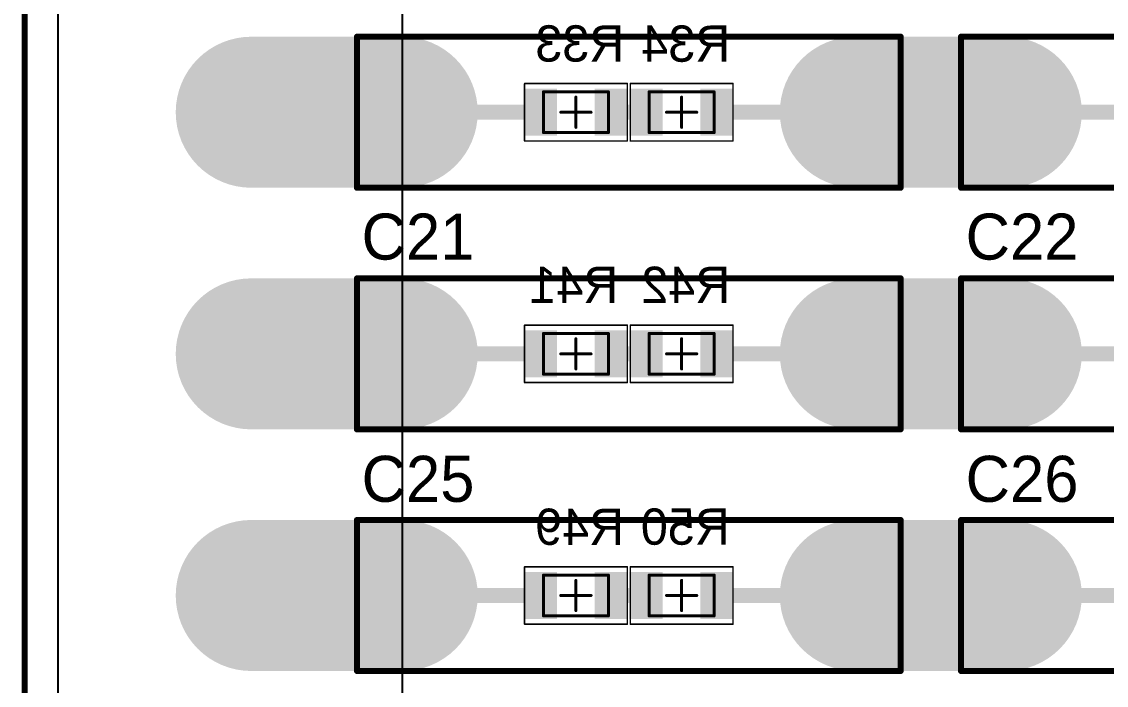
# Model space of a CAD drawing. Extents: x 87 to 188, y 111 to 204.
# Drawn here: x 87.4 to 123.31, y 134.53 to 156.5 of the extents above; entities that cross this region are included whole.
import ezdxf

# ---------------------------------------------------------------- set-up
doc = ezdxf.new("R2010")
doc.units = 0
doc.layers.get('0').update_dxf_attribs({"linetype": 'CONTINUOUS'})
for name, color, linetype in [('BOTTOMLAYER', 5, 'CONTINUOUS'), ('BOTTOMOVERLAY', 54, 'CONTINUOUS'), ('BOTTOMPASTE', 16, 'CONTINUOUS'), ('BOTTOMSOLDER', 6, 'CONTINUOUS'), ('KEEPOUTLAYER', 6, 'CONTINUOUS'), ('MECHANICAL13', 56, 'CONTINUOUS'), ('MECHANICAL15', 56, 'CONTINUOUS'), ('MECHANICAL4', 56, 'CONTINUOUS'), ('MULTILAYER', 9, 'CONTINUOUS'), ('TOPLAYER', 1, 'CONTINUOUS'), ('TOPOVERLAY', 2, 'CONTINUOUS'), ('TOPSOLDER', 216, 'CONTINUOUS')]:
    doc.layers.add(name, color=color, linetype=linetype)

# ---------------------------------------------------------------- blocks, each defined once
blk = doc.blocks.new('B32672_6_2_1600V_7')
at = {"layer": 'BOTTOMLAYER', "const_width": 1.5}
for points in [[(-8.25, 0, 1), (-6.75, 0, 1)], [(6.75, 0, 1), (8.25, 0, 1)]]:
    blk.add_lwpolyline(points, format="xyb", close=True, dxfattribs=at)
at = {"layer": 'BOTTOMSOLDER', "const_width": 1.602}
for points in [[(-8.301, 0, 1), (-6.699, 0, 1)], [(6.699, 0, 1), (8.301, 0, 1)]]:
    blk.add_lwpolyline(points, format="xyb", close=True, dxfattribs=at)
at = {"layer": 'MULTILAYER', "const_width": 1.5}
for points in [[(-8.25, 0, 1), (-6.75, 0, 1)], [(6.75, 0, 1), (8.25, 0, 1)]]:
    blk.add_lwpolyline(points, format="xyb", close=True, dxfattribs=at)
at = {"layer": 'TOPLAYER', "const_width": 1.5}
for points in [[(-8.25, 0, 1), (-6.75, 0, 1)], [(6.75, 0, 1), (8.25, 0, 1)]]:
    blk.add_lwpolyline(points, format="xyb", close=True, dxfattribs=at)
at = {"layer": 'TOPOVERLAY', "const_width": 0.2}
for points in [[(-9, 2.5), (9, 2.5)], [(-9, -2.5), (-9, 2.5)], [(9, -2.5), (9, 2.5)], [(-9, -2.5), (9, -2.5)]]:
    blk.add_lwpolyline(points, dxfattribs=at)
at = {"layer": 'TOPOVERLAY', "const_width": 0.1}
for points in [[(-9.05, 2.5, 1), (-8.95, 2.5, 1)], [(-9.05, 2.5, 1), (-8.95, 2.5, 1)], [(8.95, 2.5, 1), (9.05, 2.5, 1)], [(8.95, 2.5, 1), (9.05, 2.5, 1)], [(-9.05, -2.5, 1), (-8.95, -2.5, 1)], [(-9.05, -2.5, 1), (-8.95, -2.5, 1)], [(8.95, -2.5, 1), (9.05, -2.5, 1)], [(8.95, -2.5, 1), (9.05, -2.5, 1)]]:
    blk.add_lwpolyline(points, format="xyb", close=True, dxfattribs=at)
at = {"layer": 'TOPSOLDER', "const_width": 1.602}
for points in [[(-8.301, 0, 1), (-6.699, 0, 1)], [(6.699, 0, 1), (8.301, 0, 1)]]:
    blk.add_lwpolyline(points, format="xyb", close=True, dxfattribs=at)
blk = doc.blocks.new('B32672_6_2_1600V_8')
at = {"layer": 'BOTTOMLAYER', "const_width": 1.5}
for points in [[(-8.25, 0, 1), (-6.75, 0, 1)], [(6.75, 0, 1), (8.25, 0, 1)]]:
    blk.add_lwpolyline(points, format="xyb", close=True, dxfattribs=at)
at = {"layer": 'BOTTOMSOLDER', "const_width": 1.602}
for points in [[(-8.301, 0, 1), (-6.699, 0, 1)], [(6.699, 0, 1), (8.301, 0, 1)]]:
    blk.add_lwpolyline(points, format="xyb", close=True, dxfattribs=at)
at = {"layer": 'MULTILAYER', "const_width": 1.5}
for points in [[(-8.25, 0, 1), (-6.75, 0, 1)], [(6.75, 0, 1), (8.25, 0, 1)]]:
    blk.add_lwpolyline(points, format="xyb", close=True, dxfattribs=at)
at = {"layer": 'TOPLAYER', "const_width": 1.5}
for points in [[(-8.25, 0, 1), (-6.75, 0, 1)], [(6.75, 0, 1), (8.25, 0, 1)]]:
    blk.add_lwpolyline(points, format="xyb", close=True, dxfattribs=at)
at = {"layer": 'TOPOVERLAY', "const_width": 0.2}
for points in [[(-9, 2.5), (9, 2.5)], [(-9, -2.5), (-9, 2.5)], [(9, -2.5), (9, 2.5)], [(-9, -2.5), (9, -2.5)]]:
    blk.add_lwpolyline(points, dxfattribs=at)
at = {"layer": 'TOPOVERLAY', "const_width": 0.1}
for points in [[(-9.05, 2.5, 1), (-8.95, 2.5, 1)], [(-9.05, 2.5, 1), (-8.95, 2.5, 1)], [(8.95, 2.5, 1), (9.05, 2.5, 1)], [(8.95, 2.5, 1), (9.05, 2.5, 1)], [(-9.05, -2.5, 1), (-8.95, -2.5, 1)], [(-9.05, -2.5, 1), (-8.95, -2.5, 1)], [(8.95, -2.5, 1), (9.05, -2.5, 1)], [(8.95, -2.5, 1), (9.05, -2.5, 1)]]:
    blk.add_lwpolyline(points, format="xyb", close=True, dxfattribs=at)
at = {"layer": 'TOPSOLDER', "const_width": 1.602}
for points in [[(-8.301, 0, 1), (-6.699, 0, 1)], [(6.699, 0, 1), (8.301, 0, 1)]]:
    blk.add_lwpolyline(points, format="xyb", close=True, dxfattribs=at)
blk = doc.blocks.new('B32672_6_2_1600V_11')
at = {"layer": 'BOTTOMLAYER', "const_width": 1.5}
for points in [[(-8.25, 0, 1), (-6.75, 0, 1)], [(6.75, 0, 1), (8.25, 0, 1)]]:
    blk.add_lwpolyline(points, format="xyb", close=True, dxfattribs=at)
at = {"layer": 'BOTTOMSOLDER', "const_width": 1.602}
for points in [[(-8.301, 0, 1), (-6.699, 0, 1)], [(6.699, 0, 1), (8.301, 0, 1)]]:
    blk.add_lwpolyline(points, format="xyb", close=True, dxfattribs=at)
at = {"layer": 'MULTILAYER', "const_width": 1.5}
for points in [[(-8.25, 0, 1), (-6.75, 0, 1)], [(6.75, 0, 1), (8.25, 0, 1)]]:
    blk.add_lwpolyline(points, format="xyb", close=True, dxfattribs=at)
at = {"layer": 'TOPLAYER', "const_width": 1.5}
for points in [[(-8.25, 0, 1), (-6.75, 0, 1)], [(6.75, 0, 1), (8.25, 0, 1)]]:
    blk.add_lwpolyline(points, format="xyb", close=True, dxfattribs=at)
at = {"layer": 'TOPOVERLAY', "const_width": 0.2}
for points in [[(-9, 2.5), (9, 2.5)], [(-9, -2.5), (-9, 2.5)], [(9, -2.5), (9, 2.5)], [(-9, -2.5), (9, -2.5)]]:
    blk.add_lwpolyline(points, dxfattribs=at)
at = {"layer": 'TOPOVERLAY', "const_width": 0.1}
for points in [[(-9.05, 2.5, 1), (-8.95, 2.5, 1)], [(-9.05, 2.5, 1), (-8.95, 2.5, 1)], [(8.95, 2.5, 1), (9.05, 2.5, 1)], [(8.95, 2.5, 1), (9.05, 2.5, 1)], [(-9.05, -2.5, 1), (-8.95, -2.5, 1)], [(-9.05, -2.5, 1), (-8.95, -2.5, 1)], [(8.95, -2.5, 1), (9.05, -2.5, 1)], [(8.95, -2.5, 1), (9.05, -2.5, 1)]]:
    blk.add_lwpolyline(points, format="xyb", close=True, dxfattribs=at)
at = {"layer": 'TOPSOLDER', "const_width": 1.602}
for points in [[(-8.301, 0, 1), (-6.699, 0, 1)], [(6.699, 0, 1), (8.301, 0, 1)]]:
    blk.add_lwpolyline(points, format="xyb", close=True, dxfattribs=at)
blk = doc.blocks.new('B32672_6_2_1600V_12')
at = {"layer": 'BOTTOMLAYER', "const_width": 1.5}
for points in [[(-8.25, 0, 1), (-6.75, 0, 1)], [(6.75, 0, 1), (8.25, 0, 1)]]:
    blk.add_lwpolyline(points, format="xyb", close=True, dxfattribs=at)
at = {"layer": 'BOTTOMSOLDER', "const_width": 1.602}
for points in [[(-8.301, 0, 1), (-6.699, 0, 1)], [(6.699, 0, 1), (8.301, 0, 1)]]:
    blk.add_lwpolyline(points, format="xyb", close=True, dxfattribs=at)
at = {"layer": 'MULTILAYER', "const_width": 1.5}
for points in [[(-8.25, 0, 1), (-6.75, 0, 1)], [(6.75, 0, 1), (8.25, 0, 1)]]:
    blk.add_lwpolyline(points, format="xyb", close=True, dxfattribs=at)
at = {"layer": 'TOPLAYER', "const_width": 1.5}
for points in [[(-8.25, 0, 1), (-6.75, 0, 1)], [(6.75, 0, 1), (8.25, 0, 1)]]:
    blk.add_lwpolyline(points, format="xyb", close=True, dxfattribs=at)
at = {"layer": 'TOPOVERLAY', "const_width": 0.2}
for points in [[(-9, 2.5), (9, 2.5)], [(-9, -2.5), (-9, 2.5)], [(9, -2.5), (9, 2.5)], [(-9, -2.5), (9, -2.5)]]:
    blk.add_lwpolyline(points, dxfattribs=at)
at = {"layer": 'TOPOVERLAY', "const_width": 0.1}
for points in [[(-9.05, 2.5, 1), (-8.95, 2.5, 1)], [(-9.05, 2.5, 1), (-8.95, 2.5, 1)], [(8.95, 2.5, 1), (9.05, 2.5, 1)], [(8.95, 2.5, 1), (9.05, 2.5, 1)], [(-9.05, -2.5, 1), (-8.95, -2.5, 1)], [(-9.05, -2.5, 1), (-8.95, -2.5, 1)], [(8.95, -2.5, 1), (9.05, -2.5, 1)], [(8.95, -2.5, 1), (9.05, -2.5, 1)]]:
    blk.add_lwpolyline(points, format="xyb", close=True, dxfattribs=at)
at = {"layer": 'TOPSOLDER', "const_width": 1.602}
for points in [[(-8.301, 0, 1), (-6.699, 0, 1)], [(6.699, 0, 1), (8.301, 0, 1)]]:
    blk.add_lwpolyline(points, format="xyb", close=True, dxfattribs=at)
blk = doc.blocks.new('B32672_6_2_1600V_15')
at = {"layer": 'BOTTOMLAYER', "const_width": 1.5}
for points in [[(-8.25, 0, 1), (-6.75, 0, 1)], [(6.75, 0, 1), (8.25, 0, 1)]]:
    blk.add_lwpolyline(points, format="xyb", close=True, dxfattribs=at)
at = {"layer": 'BOTTOMSOLDER', "const_width": 1.602}
for points in [[(-8.301, 0, 1), (-6.699, 0, 1)], [(6.699, 0, 1), (8.301, 0, 1)]]:
    blk.add_lwpolyline(points, format="xyb", close=True, dxfattribs=at)
at = {"layer": 'MULTILAYER', "const_width": 1.5}
for points in [[(-8.25, 0, 1), (-6.75, 0, 1)], [(6.75, 0, 1), (8.25, 0, 1)]]:
    blk.add_lwpolyline(points, format="xyb", close=True, dxfattribs=at)
at = {"layer": 'TOPLAYER', "const_width": 1.5}
for points in [[(-8.25, 0, 1), (-6.75, 0, 1)], [(6.75, 0, 1), (8.25, 0, 1)]]:
    blk.add_lwpolyline(points, format="xyb", close=True, dxfattribs=at)
at = {"layer": 'TOPOVERLAY', "const_width": 0.2}
for points in [[(-9, 2.5), (9, 2.5)], [(-9, -2.5), (-9, 2.5)], [(9, -2.5), (9, 2.5)], [(-9, -2.5), (9, -2.5)]]:
    blk.add_lwpolyline(points, dxfattribs=at)
at = {"layer": 'TOPOVERLAY', "const_width": 0.1}
for points in [[(-9.05, 2.5, 1), (-8.95, 2.5, 1)], [(-9.05, 2.5, 1), (-8.95, 2.5, 1)], [(8.95, 2.5, 1), (9.05, 2.5, 1)], [(8.95, 2.5, 1), (9.05, 2.5, 1)], [(-9.05, -2.5, 1), (-8.95, -2.5, 1)], [(-9.05, -2.5, 1), (-8.95, -2.5, 1)], [(8.95, -2.5, 1), (9.05, -2.5, 1)], [(8.95, -2.5, 1), (9.05, -2.5, 1)]]:
    blk.add_lwpolyline(points, format="xyb", close=True, dxfattribs=at)
at = {"layer": 'TOPSOLDER', "const_width": 1.602}
for points in [[(-8.301, 0, 1), (-6.699, 0, 1)], [(6.699, 0, 1), (8.301, 0, 1)]]:
    blk.add_lwpolyline(points, format="xyb", close=True, dxfattribs=at)
blk = doc.blocks.new('B32672_6_2_1600V_16')
at = {"layer": 'BOTTOMLAYER', "const_width": 1.5}
for points in [[(-8.25, 0, 1), (-6.75, 0, 1)], [(6.75, 0, 1), (8.25, 0, 1)]]:
    blk.add_lwpolyline(points, format="xyb", close=True, dxfattribs=at)
at = {"layer": 'BOTTOMSOLDER', "const_width": 1.602}
for points in [[(-8.301, 0, 1), (-6.699, 0, 1)], [(6.699, 0, 1), (8.301, 0, 1)]]:
    blk.add_lwpolyline(points, format="xyb", close=True, dxfattribs=at)
at = {"layer": 'MULTILAYER', "const_width": 1.5}
for points in [[(-8.25, 0, 1), (-6.75, 0, 1)], [(6.75, 0, 1), (8.25, 0, 1)]]:
    blk.add_lwpolyline(points, format="xyb", close=True, dxfattribs=at)
at = {"layer": 'TOPLAYER', "const_width": 1.5}
for points in [[(-8.25, 0, 1), (-6.75, 0, 1)], [(6.75, 0, 1), (8.25, 0, 1)]]:
    blk.add_lwpolyline(points, format="xyb", close=True, dxfattribs=at)
at = {"layer": 'TOPOVERLAY', "const_width": 0.2}
for points in [[(-9, 2.5), (9, 2.5)], [(-9, -2.5), (-9, 2.5)], [(9, -2.5), (9, 2.5)], [(-9, -2.5), (9, -2.5)]]:
    blk.add_lwpolyline(points, dxfattribs=at)
at = {"layer": 'TOPOVERLAY', "const_width": 0.1}
for points in [[(-9.05, 2.5, 1), (-8.95, 2.5, 1)], [(-9.05, 2.5, 1), (-8.95, 2.5, 1)], [(8.95, 2.5, 1), (9.05, 2.5, 1)], [(8.95, 2.5, 1), (9.05, 2.5, 1)], [(-9.05, -2.5, 1), (-8.95, -2.5, 1)], [(-9.05, -2.5, 1), (-8.95, -2.5, 1)], [(8.95, -2.5, 1), (9.05, -2.5, 1)], [(8.95, -2.5, 1), (9.05, -2.5, 1)]]:
    blk.add_lwpolyline(points, format="xyb", close=True, dxfattribs=at)
at = {"layer": 'TOPSOLDER', "const_width": 1.602}
for points in [[(-8.301, 0, 1), (-6.699, 0, 1)], [(6.699, 0, 1), (8.301, 0, 1)]]:
    blk.add_lwpolyline(points, format="xyb", close=True, dxfattribs=at)
blk = doc.blocks.new('RES_1206_HV_B_65')
at = {"layer": 'BOTTOMLAYER'}
for points in [[(-1.625, 0.675), (-1.625, -0.675), (-0.725, 0.675), (-0.725, -0.675)], [(0.725, 0.675), (0.725, -0.675), (1.625, 0.675), (1.625, -0.675)]]:
    blk.add_solid(points, dxfattribs=at)
at = {"layer": 'BOTTOMPASTE'}
for points in [[(-1.625, 0.675), (-1.625, -0.675), (-0.725, 0.675), (-0.725, -0.675)], [(0.725, 0.675), (0.725, -0.675), (1.625, 0.675), (1.625, -0.675)]]:
    blk.add_solid(points, dxfattribs=at)
at = {"layer": 'BOTTOMSOLDER'}
for points in [[(-1.727, 0.777), (-1.727, -0.777), (-0.623, 0.777), (-0.623, -0.777)], [(0.623, 0.777), (0.623, -0.777), (1.727, 0.777), (1.727, -0.777)]]:
    blk.add_solid(points, dxfattribs=at)
at = {"layer": 'MECHANICAL13', "const_width": 0.1}
for points in [[(-1.075, 0.675), (1.075, 0.675)], [(-1.075, -0.675), (-1.075, 0.675)], [(1.075, -0.675), (1.075, 0.675)], [(-1.075, -0.675), (1.075, -0.675)]]:
    blk.add_lwpolyline(points, dxfattribs=at)
at = {"layer": 'MECHANICAL13', "const_width": 0.05}
for points in [[(-1.1, 0.675, 1), (-1.05, 0.675, 1)], [(-1.1, 0.675, 1), (-1.05, 0.675, 1)], [(1.05, 0.675, 1), (1.1, 0.675, 1)], [(1.05, 0.675, 1), (1.1, 0.675, 1)], [(-1.1, -0.675, 1), (-1.05, -0.675, 1)], [(-1.1, -0.675, 1), (-1.05, -0.675, 1)], [(1.05, -0.675, 1), (1.1, -0.675, 1)], [(1.05, -0.675, 1), (1.1, -0.675, 1)]]:
    blk.add_lwpolyline(points, format="xyb", close=True, dxfattribs=at)
at = {"layer": 'MECHANICAL15'}
for points, const_width in [([(-1.7, 0.95), (1.7, 0.95)], 0.05), ([(-1.7, -0.95), (-1.7, 0.95)], 0.05), ([(1.7, -0.95), (1.7, 0.95)], 0.05), ([(0, -0.5), (0, 0.5)], 0.1), ([(-0.5, 0), (0.5, 0)], 0.1), ([(-1.7, -0.95), (1.7, -0.95)], 0.05)]:
    blk.add_lwpolyline(points, dxfattribs=dict(at, const_width=const_width))
for points, const_width in [([(-1.712, 0.95, 1), (-1.687, 0.95, 1)], 0.025), ([(-1.712, 0.95, 1), (-1.687, 0.95, 1)], 0.025), ([(1.688, 0.95, 1), (1.713, 0.95, 1)], 0.025), ([(1.688, 0.95, 1), (1.713, 0.95, 1)], 0.025), ([(-0.025, 0.5, 1), (0.025, 0.5, 1)], 0.05), ([(-0.525, 0, 1), (-0.475, 0, 1)], 0.05), ([(0.475, 0, 1), (0.525, 0, 1)], 0.05), ([(-0.025, -0.5, 1), (0.025, -0.5, 1)], 0.05), ([(-1.712, -0.95, 1), (-1.687, -0.95, 1)], 0.025), ([(-1.712, -0.95, 1), (-1.687, -0.95, 1)], 0.025), ([(1.688, -0.95, 1), (1.713, -0.95, 1)], 0.025), ([(1.688, -0.95, 1), (1.713, -0.95, 1)], 0.025)]:
    blk.add_lwpolyline(points, format="xyb", close=True, dxfattribs=dict(at, const_width=const_width))
blk = doc.blocks.new('RES_1206_HV_B_66')
at = {"layer": 'BOTTOMLAYER'}
for points in [[(-1.625, 0.675), (-1.625, -0.675), (-0.725, 0.675), (-0.725, -0.675)], [(0.725, 0.675), (0.725, -0.675), (1.625, 0.675), (1.625, -0.675)]]:
    blk.add_solid(points, dxfattribs=at)
at = {"layer": 'BOTTOMPASTE'}
for points in [[(-1.625, 0.675), (-1.625, -0.675), (-0.725, 0.675), (-0.725, -0.675)], [(0.725, 0.675), (0.725, -0.675), (1.625, 0.675), (1.625, -0.675)]]:
    blk.add_solid(points, dxfattribs=at)
at = {"layer": 'BOTTOMSOLDER'}
for points in [[(-1.727, 0.777), (-1.727, -0.777), (-0.623, 0.777), (-0.623, -0.777)], [(0.623, 0.777), (0.623, -0.777), (1.727, 0.777), (1.727, -0.777)]]:
    blk.add_solid(points, dxfattribs=at)
at = {"layer": 'MECHANICAL13', "const_width": 0.1}
for points in [[(-1.075, 0.675), (1.075, 0.675)], [(-1.075, -0.675), (-1.075, 0.675)], [(1.075, -0.675), (1.075, 0.675)], [(-1.075, -0.675), (1.075, -0.675)]]:
    blk.add_lwpolyline(points, dxfattribs=at)
at = {"layer": 'MECHANICAL13', "const_width": 0.05}
for points in [[(-1.1, 0.675, 1), (-1.05, 0.675, 1)], [(-1.1, 0.675, 1), (-1.05, 0.675, 1)], [(1.05, 0.675, 1), (1.1, 0.675, 1)], [(1.05, 0.675, 1), (1.1, 0.675, 1)], [(-1.1, -0.675, 1), (-1.05, -0.675, 1)], [(-1.1, -0.675, 1), (-1.05, -0.675, 1)], [(1.05, -0.675, 1), (1.1, -0.675, 1)], [(1.05, -0.675, 1), (1.1, -0.675, 1)]]:
    blk.add_lwpolyline(points, format="xyb", close=True, dxfattribs=at)
at = {"layer": 'MECHANICAL15'}
for points, const_width in [([(-1.7, 0.95), (1.7, 0.95)], 0.05), ([(-1.7, -0.95), (-1.7, 0.95)], 0.05), ([(1.7, -0.95), (1.7, 0.95)], 0.05), ([(0, -0.5), (0, 0.5)], 0.1), ([(-0.5, 0), (0.5, 0)], 0.1), ([(-1.7, -0.95), (1.7, -0.95)], 0.05)]:
    blk.add_lwpolyline(points, dxfattribs=dict(at, const_width=const_width))
for points, const_width in [([(-1.712, 0.95, 1), (-1.687, 0.95, 1)], 0.025), ([(-1.712, 0.95, 1), (-1.687, 0.95, 1)], 0.025), ([(1.688, 0.95, 1), (1.713, 0.95, 1)], 0.025), ([(1.688, 0.95, 1), (1.713, 0.95, 1)], 0.025), ([(-0.025, 0.5, 1), (0.025, 0.5, 1)], 0.05), ([(-0.525, 0, 1), (-0.475, 0, 1)], 0.05), ([(0.475, 0, 1), (0.525, 0, 1)], 0.05), ([(-0.025, -0.5, 1), (0.025, -0.5, 1)], 0.05), ([(-1.712, -0.95, 1), (-1.687, -0.95, 1)], 0.025), ([(-1.712, -0.95, 1), (-1.687, -0.95, 1)], 0.025), ([(1.688, -0.95, 1), (1.713, -0.95, 1)], 0.025), ([(1.688, -0.95, 1), (1.713, -0.95, 1)], 0.025)]:
    blk.add_lwpolyline(points, format="xyb", close=True, dxfattribs=dict(at, const_width=const_width))
blk = doc.blocks.new('RES_1206_HV_B_73')
at = {"layer": 'BOTTOMLAYER'}
for points in [[(-1.625, 0.675), (-1.625, -0.675), (-0.725, 0.675), (-0.725, -0.675)], [(0.725, 0.675), (0.725, -0.675), (1.625, 0.675), (1.625, -0.675)]]:
    blk.add_solid(points, dxfattribs=at)
at = {"layer": 'BOTTOMPASTE'}
for points in [[(-1.625, 0.675), (-1.625, -0.675), (-0.725, 0.675), (-0.725, -0.675)], [(0.725, 0.675), (0.725, -0.675), (1.625, 0.675), (1.625, -0.675)]]:
    blk.add_solid(points, dxfattribs=at)
at = {"layer": 'BOTTOMSOLDER'}
for points in [[(-1.727, 0.777), (-1.727, -0.777), (-0.623, 0.777), (-0.623, -0.777)], [(0.623, 0.777), (0.623, -0.777), (1.727, 0.777), (1.727, -0.777)]]:
    blk.add_solid(points, dxfattribs=at)
at = {"layer": 'MECHANICAL13', "const_width": 0.1}
for points in [[(-1.075, 0.675), (1.075, 0.675)], [(-1.075, -0.675), (-1.075, 0.675)], [(1.075, -0.675), (1.075, 0.675)], [(-1.075, -0.675), (1.075, -0.675)]]:
    blk.add_lwpolyline(points, dxfattribs=at)
at = {"layer": 'MECHANICAL13', "const_width": 0.05}
for points in [[(-1.1, 0.675, 1), (-1.05, 0.675, 1)], [(-1.1, 0.675, 1), (-1.05, 0.675, 1)], [(1.05, 0.675, 1), (1.1, 0.675, 1)], [(1.05, 0.675, 1), (1.1, 0.675, 1)], [(-1.1, -0.675, 1), (-1.05, -0.675, 1)], [(-1.1, -0.675, 1), (-1.05, -0.675, 1)], [(1.05, -0.675, 1), (1.1, -0.675, 1)], [(1.05, -0.675, 1), (1.1, -0.675, 1)]]:
    blk.add_lwpolyline(points, format="xyb", close=True, dxfattribs=at)
at = {"layer": 'MECHANICAL15'}
for points, const_width in [([(-1.7, 0.95), (1.7, 0.95)], 0.05), ([(-1.7, -0.95), (-1.7, 0.95)], 0.05), ([(1.7, -0.95), (1.7, 0.95)], 0.05), ([(0, -0.5), (0, 0.5)], 0.1), ([(-0.5, 0), (0.5, 0)], 0.1), ([(-1.7, -0.95), (1.7, -0.95)], 0.05)]:
    blk.add_lwpolyline(points, dxfattribs=dict(at, const_width=const_width))
for points, const_width in [([(-1.712, 0.95, 1), (-1.687, 0.95, 1)], 0.025), ([(-1.712, 0.95, 1), (-1.687, 0.95, 1)], 0.025), ([(1.688, 0.95, 1), (1.713, 0.95, 1)], 0.025), ([(1.688, 0.95, 1), (1.713, 0.95, 1)], 0.025), ([(-0.025, 0.5, 1), (0.025, 0.5, 1)], 0.05), ([(-0.525, 0, 1), (-0.475, 0, 1)], 0.05), ([(0.475, 0, 1), (0.525, 0, 1)], 0.05), ([(-0.025, -0.5, 1), (0.025, -0.5, 1)], 0.05), ([(-1.712, -0.95, 1), (-1.687, -0.95, 1)], 0.025), ([(-1.712, -0.95, 1), (-1.687, -0.95, 1)], 0.025), ([(1.688, -0.95, 1), (1.713, -0.95, 1)], 0.025), ([(1.688, -0.95, 1), (1.713, -0.95, 1)], 0.025)]:
    blk.add_lwpolyline(points, format="xyb", close=True, dxfattribs=dict(at, const_width=const_width))
blk = doc.blocks.new('RES_1206_HV_B_74')
at = {"layer": 'BOTTOMLAYER'}
for points in [[(-1.625, 0.675), (-1.625, -0.675), (-0.725, 0.675), (-0.725, -0.675)], [(0.725, 0.675), (0.725, -0.675), (1.625, 0.675), (1.625, -0.675)]]:
    blk.add_solid(points, dxfattribs=at)
at = {"layer": 'BOTTOMPASTE'}
for points in [[(-1.625, 0.675), (-1.625, -0.675), (-0.725, 0.675), (-0.725, -0.675)], [(0.725, 0.675), (0.725, -0.675), (1.625, 0.675), (1.625, -0.675)]]:
    blk.add_solid(points, dxfattribs=at)
at = {"layer": 'BOTTOMSOLDER'}
for points in [[(-1.727, 0.777), (-1.727, -0.777), (-0.623, 0.777), (-0.623, -0.777)], [(0.623, 0.777), (0.623, -0.777), (1.727, 0.777), (1.727, -0.777)]]:
    blk.add_solid(points, dxfattribs=at)
at = {"layer": 'MECHANICAL13', "const_width": 0.1}
for points in [[(-1.075, 0.675), (1.075, 0.675)], [(-1.075, -0.675), (-1.075, 0.675)], [(1.075, -0.675), (1.075, 0.675)], [(-1.075, -0.675), (1.075, -0.675)]]:
    blk.add_lwpolyline(points, dxfattribs=at)
at = {"layer": 'MECHANICAL13', "const_width": 0.05}
for points in [[(-1.1, 0.675, 1), (-1.05, 0.675, 1)], [(-1.1, 0.675, 1), (-1.05, 0.675, 1)], [(1.05, 0.675, 1), (1.1, 0.675, 1)], [(1.05, 0.675, 1), (1.1, 0.675, 1)], [(-1.1, -0.675, 1), (-1.05, -0.675, 1)], [(-1.1, -0.675, 1), (-1.05, -0.675, 1)], [(1.05, -0.675, 1), (1.1, -0.675, 1)], [(1.05, -0.675, 1), (1.1, -0.675, 1)]]:
    blk.add_lwpolyline(points, format="xyb", close=True, dxfattribs=at)
at = {"layer": 'MECHANICAL15'}
for points, const_width in [([(-1.7, 0.95), (1.7, 0.95)], 0.05), ([(-1.7, -0.95), (-1.7, 0.95)], 0.05), ([(1.7, -0.95), (1.7, 0.95)], 0.05), ([(0, -0.5), (0, 0.5)], 0.1), ([(-0.5, 0), (0.5, 0)], 0.1), ([(-1.7, -0.95), (1.7, -0.95)], 0.05)]:
    blk.add_lwpolyline(points, dxfattribs=dict(at, const_width=const_width))
for points, const_width in [([(-1.712, 0.95, 1), (-1.687, 0.95, 1)], 0.025), ([(-1.712, 0.95, 1), (-1.687, 0.95, 1)], 0.025), ([(1.688, 0.95, 1), (1.713, 0.95, 1)], 0.025), ([(1.688, 0.95, 1), (1.713, 0.95, 1)], 0.025), ([(-0.025, 0.5, 1), (0.025, 0.5, 1)], 0.05), ([(-0.525, 0, 1), (-0.475, 0, 1)], 0.05), ([(0.475, 0, 1), (0.525, 0, 1)], 0.05), ([(-0.025, -0.5, 1), (0.025, -0.5, 1)], 0.05), ([(-1.712, -0.95, 1), (-1.687, -0.95, 1)], 0.025), ([(-1.712, -0.95, 1), (-1.687, -0.95, 1)], 0.025), ([(1.688, -0.95, 1), (1.713, -0.95, 1)], 0.025), ([(1.688, -0.95, 1), (1.713, -0.95, 1)], 0.025)]:
    blk.add_lwpolyline(points, format="xyb", close=True, dxfattribs=dict(at, const_width=const_width))
blk = doc.blocks.new('RES_1206_HV_B_81')
at = {"layer": 'BOTTOMLAYER'}
for points in [[(-1.625, 0.675), (-1.625, -0.675), (-0.725, 0.675), (-0.725, -0.675)], [(0.725, 0.675), (0.725, -0.675), (1.625, 0.675), (1.625, -0.675)]]:
    blk.add_solid(points, dxfattribs=at)
at = {"layer": 'BOTTOMPASTE'}
for points in [[(-1.625, 0.675), (-1.625, -0.675), (-0.725, 0.675), (-0.725, -0.675)], [(0.725, 0.675), (0.725, -0.675), (1.625, 0.675), (1.625, -0.675)]]:
    blk.add_solid(points, dxfattribs=at)
at = {"layer": 'BOTTOMSOLDER'}
for points in [[(-1.727, 0.777), (-1.727, -0.777), (-0.623, 0.777), (-0.623, -0.777)], [(0.623, 0.777), (0.623, -0.777), (1.727, 0.777), (1.727, -0.777)]]:
    blk.add_solid(points, dxfattribs=at)
at = {"layer": 'MECHANICAL13', "const_width": 0.1}
for points in [[(-1.075, 0.675), (1.075, 0.675)], [(-1.075, -0.675), (-1.075, 0.675)], [(1.075, -0.675), (1.075, 0.675)], [(-1.075, -0.675), (1.075, -0.675)]]:
    blk.add_lwpolyline(points, dxfattribs=at)
at = {"layer": 'MECHANICAL13', "const_width": 0.05}
for points in [[(-1.1, 0.675, 1), (-1.05, 0.675, 1)], [(-1.1, 0.675, 1), (-1.05, 0.675, 1)], [(1.05, 0.675, 1), (1.1, 0.675, 1)], [(1.05, 0.675, 1), (1.1, 0.675, 1)], [(-1.1, -0.675, 1), (-1.05, -0.675, 1)], [(-1.1, -0.675, 1), (-1.05, -0.675, 1)], [(1.05, -0.675, 1), (1.1, -0.675, 1)], [(1.05, -0.675, 1), (1.1, -0.675, 1)]]:
    blk.add_lwpolyline(points, format="xyb", close=True, dxfattribs=at)
at = {"layer": 'MECHANICAL15'}
for points, const_width in [([(-1.7, 0.95), (1.7, 0.95)], 0.05), ([(-1.7, -0.95), (-1.7, 0.95)], 0.05), ([(1.7, -0.95), (1.7, 0.95)], 0.05), ([(0, -0.5), (0, 0.5)], 0.1), ([(-0.5, 0), (0.5, 0)], 0.1), ([(-1.7, -0.95), (1.7, -0.95)], 0.05)]:
    blk.add_lwpolyline(points, dxfattribs=dict(at, const_width=const_width))
for points, const_width in [([(-1.712, 0.95, 1), (-1.687, 0.95, 1)], 0.025), ([(-1.712, 0.95, 1), (-1.687, 0.95, 1)], 0.025), ([(1.688, 0.95, 1), (1.713, 0.95, 1)], 0.025), ([(1.688, 0.95, 1), (1.713, 0.95, 1)], 0.025), ([(-0.025, 0.5, 1), (0.025, 0.5, 1)], 0.05), ([(-0.525, 0, 1), (-0.475, 0, 1)], 0.05), ([(0.475, 0, 1), (0.525, 0, 1)], 0.05), ([(-0.025, -0.5, 1), (0.025, -0.5, 1)], 0.05), ([(-1.712, -0.95, 1), (-1.687, -0.95, 1)], 0.025), ([(-1.712, -0.95, 1), (-1.687, -0.95, 1)], 0.025), ([(1.688, -0.95, 1), (1.713, -0.95, 1)], 0.025), ([(1.688, -0.95, 1), (1.713, -0.95, 1)], 0.025)]:
    blk.add_lwpolyline(points, format="xyb", close=True, dxfattribs=dict(at, const_width=const_width))
blk = doc.blocks.new('RES_1206_HV_B_82')
at = {"layer": 'BOTTOMLAYER'}
for points in [[(-1.625, 0.675), (-1.625, -0.675), (-0.725, 0.675), (-0.725, -0.675)], [(0.725, 0.675), (0.725, -0.675), (1.625, 0.675), (1.625, -0.675)]]:
    blk.add_solid(points, dxfattribs=at)
at = {"layer": 'BOTTOMPASTE'}
for points in [[(-1.625, 0.675), (-1.625, -0.675), (-0.725, 0.675), (-0.725, -0.675)], [(0.725, 0.675), (0.725, -0.675), (1.625, 0.675), (1.625, -0.675)]]:
    blk.add_solid(points, dxfattribs=at)
at = {"layer": 'BOTTOMSOLDER'}
for points in [[(-1.727, 0.777), (-1.727, -0.777), (-0.623, 0.777), (-0.623, -0.777)], [(0.623, 0.777), (0.623, -0.777), (1.727, 0.777), (1.727, -0.777)]]:
    blk.add_solid(points, dxfattribs=at)
at = {"layer": 'MECHANICAL13', "const_width": 0.1}
for points in [[(-1.075, 0.675), (1.075, 0.675)], [(-1.075, -0.675), (-1.075, 0.675)], [(1.075, -0.675), (1.075, 0.675)], [(-1.075, -0.675), (1.075, -0.675)]]:
    blk.add_lwpolyline(points, dxfattribs=at)
at = {"layer": 'MECHANICAL13', "const_width": 0.05}
for points in [[(-1.1, 0.675, 1), (-1.05, 0.675, 1)], [(-1.1, 0.675, 1), (-1.05, 0.675, 1)], [(1.05, 0.675, 1), (1.1, 0.675, 1)], [(1.05, 0.675, 1), (1.1, 0.675, 1)], [(-1.1, -0.675, 1), (-1.05, -0.675, 1)], [(-1.1, -0.675, 1), (-1.05, -0.675, 1)], [(1.05, -0.675, 1), (1.1, -0.675, 1)], [(1.05, -0.675, 1), (1.1, -0.675, 1)]]:
    blk.add_lwpolyline(points, format="xyb", close=True, dxfattribs=at)
at = {"layer": 'MECHANICAL15'}
for points, const_width in [([(-1.7, 0.95), (1.7, 0.95)], 0.05), ([(-1.7, -0.95), (-1.7, 0.95)], 0.05), ([(1.7, -0.95), (1.7, 0.95)], 0.05), ([(0, -0.5), (0, 0.5)], 0.1), ([(-0.5, 0), (0.5, 0)], 0.1), ([(-1.7, -0.95), (1.7, -0.95)], 0.05)]:
    blk.add_lwpolyline(points, dxfattribs=dict(at, const_width=const_width))
for points, const_width in [([(-1.712, 0.95, 1), (-1.687, 0.95, 1)], 0.025), ([(-1.712, 0.95, 1), (-1.687, 0.95, 1)], 0.025), ([(1.688, 0.95, 1), (1.713, 0.95, 1)], 0.025), ([(1.688, 0.95, 1), (1.713, 0.95, 1)], 0.025), ([(-0.025, 0.5, 1), (0.025, 0.5, 1)], 0.05), ([(-0.525, 0, 1), (-0.475, 0, 1)], 0.05), ([(0.475, 0, 1), (0.525, 0, 1)], 0.05), ([(-0.025, -0.5, 1), (0.025, -0.5, 1)], 0.05), ([(-1.712, -0.95, 1), (-1.687, -0.95, 1)], 0.025), ([(-1.712, -0.95, 1), (-1.687, -0.95, 1)], 0.025), ([(1.688, -0.95, 1), (1.713, -0.95, 1)], 0.025), ([(1.688, -0.95, 1), (1.713, -0.95, 1)], 0.025)]:
    blk.add_lwpolyline(points, format="xyb", close=True, dxfattribs=dict(at, const_width=const_width))

msp = doc.modelspace()

# ---------------------------------------------------------------- linework, layer by layer
at = {"layer": 'BOTTOMLAYER'}
for p, q in [((88.609, 117.141), (88.609, 193.794)), ((100, 185.5), (100, 129.5))]:
    msp.add_line(p, q, dxfattribs=at)
for points, const_width in [([(95, 153.5), (100, 153.5)], 5), ([(115, 153.5), (120, 153.5)], 5), ([(102.5, 153.5), (104.575, 153.5)], 0.5), ([(106.925, 153.5), (108.075, 153.5)], 0.5), ([(110.425, 153.5), (112.5, 153.5)], 0.5), ([(122.5, 153.5), (124.575, 153.5)], 0.5), ([(95, 145.5), (100, 145.5)], 5), ([(115, 145.5), (120, 145.5)], 5), ([(102.5, 145.5), (104.575, 145.5)], 0.5), ([(106.925, 145.5), (108.075, 145.5)], 0.5), ([(110.425, 145.5), (112.5, 145.5)], 0.5), ([(122.5, 145.5), (124.575, 145.5)], 0.5), ([(95, 137.5), (100, 137.5)], 5), ([(115, 137.5), (120, 137.5)], 5), ([(102.5, 137.5), (104.575, 137.5)], 0.5), ([(106.925, 137.5), (108.075, 137.5)], 0.5), ([(110.425, 137.5), (112.5, 137.5)], 0.5), ([(122.5, 137.5), (124.575, 137.5)], 0.5)]:
    msp.add_lwpolyline(points, dxfattribs=dict(at, const_width=const_width))
for points, const_width in [([(93.75, 153.5, 1), (96.25, 153.5, 1)], 2.5), ([(98.75, 153.5, 1), (101.25, 153.5, 1)], 2.5), ([(113.75, 153.5, 1), (116.25, 153.5, 1)], 2.5), ([(118.75, 153.5, 1), (121.25, 153.5, 1)], 2.5), ([(102.375, 153.5, 1), (102.625, 153.5, 1)], 0.25), ([(104.45, 153.5, 1), (104.7, 153.5, 1)], 0.25), ([(106.8, 153.5, 1), (107.05, 153.5, 1)], 0.25), ([(107.95, 153.5, 1), (108.2, 153.5, 1)], 0.25), ([(110.3, 153.5, 1), (110.55, 153.5, 1)], 0.25), ([(112.375, 153.5, 1), (112.625, 153.5, 1)], 0.25), ([(122.375, 153.5, 1), (122.625, 153.5, 1)], 0.25), ([(93.75, 145.5, 1), (96.25, 145.5, 1)], 2.5), ([(98.75, 145.5, 1), (101.25, 145.5, 1)], 2.5), ([(113.75, 145.5, 1), (116.25, 145.5, 1)], 2.5), ([(118.75, 145.5, 1), (121.25, 145.5, 1)], 2.5), ([(102.375, 145.5, 1), (102.625, 145.5, 1)], 0.25), ([(104.45, 145.5, 1), (104.7, 145.5, 1)], 0.25), ([(106.8, 145.5, 1), (107.05, 145.5, 1)], 0.25), ([(107.95, 145.5, 1), (108.2, 145.5, 1)], 0.25), ([(110.3, 145.5, 1), (110.55, 145.5, 1)], 0.25), ([(112.375, 145.5, 1), (112.625, 145.5, 1)], 0.25), ([(122.375, 145.5, 1), (122.625, 145.5, 1)], 0.25), ([(93.75, 137.5, 1), (96.25, 137.5, 1)], 2.5), ([(98.75, 137.5, 1), (101.25, 137.5, 1)], 2.5), ([(113.75, 137.5, 1), (116.25, 137.5, 1)], 2.5), ([(118.75, 137.5, 1), (121.25, 137.5, 1)], 2.5), ([(102.375, 137.5, 1), (102.625, 137.5, 1)], 0.25), ([(104.45, 137.5, 1), (104.7, 137.5, 1)], 0.25), ([(106.8, 137.5, 1), (107.05, 137.5, 1)], 0.25), ([(107.95, 137.5, 1), (108.2, 137.5, 1)], 0.25), ([(110.3, 137.5, 1), (110.55, 137.5, 1)], 0.25), ([(112.375, 137.5, 1), (112.625, 137.5, 1)], 0.25), ([(122.375, 137.5, 1), (122.625, 137.5, 1)], 0.25)]:
    msp.add_lwpolyline(points, format="xyb", close=True, dxfattribs=dict(at, const_width=const_width))
at = {"layer": 'KEEPOUTLAYER', "const_width": 0.2}
msp.add_lwpolyline([(87.5, 112.5), (87.5, 202.5)], dxfattribs=at)
at = {"layer": 'MECHANICAL4', "const_width": 0.2}
msp.add_lwpolyline([(87.5, 112.5), (87.5, 202.5)], dxfattribs=at)
at = {"layer": 'TOPLAYER'}
for p, q in [((88.609, 117.141), (88.609, 193.794)), ((100, 185.5), (100, 129.5))]:
    msp.add_line(p, q, dxfattribs=at)
at = {"layer": 'TOPLAYER', "const_width": 5}
for points in [[(95, 153.5), (100, 153.5)], [(115, 153.5), (120, 153.5)], [(95, 145.5), (100, 145.5)], [(115, 145.5), (120, 145.5)], [(95, 137.5), (100, 137.5)], [(115, 137.5), (120, 137.5)]]:
    msp.add_lwpolyline(points, dxfattribs=at)
at = {"layer": 'TOPLAYER', "const_width": 2.5}
for points in [[(93.75, 153.5, 1), (96.25, 153.5, 1)], [(98.75, 153.5, 1), (101.25, 153.5, 1)], [(113.75, 153.5, 1), (116.25, 153.5, 1)], [(118.75, 153.5, 1), (121.25, 153.5, 1)], [(93.75, 145.5, 1), (96.25, 145.5, 1)], [(98.75, 145.5, 1), (101.25, 145.5, 1)], [(113.75, 145.5, 1), (116.25, 145.5, 1)], [(118.75, 145.5, 1), (121.25, 145.5, 1)], [(93.75, 137.5, 1), (96.25, 137.5, 1)], [(98.75, 137.5, 1), (101.25, 137.5, 1)], [(113.75, 137.5, 1), (116.25, 137.5, 1)], [(118.75, 137.5, 1), (121.25, 137.5, 1)]]:
    msp.add_lwpolyline(points, format="xyb", close=True, dxfattribs=at)

# ---------------------------------------------------------------- block references
at = {"rotation": 360}
for name, p in [('B32672_6_2_1600V_16', (107.5, 153.5)), ('B32672_6_2_1600V_15', (127.5, 153.5)), ('RES_1206_HV_B_65', (105.75, 153.5)), ('RES_1206_HV_B_66', (109.25, 153.5)), ('B32672_6_2_1600V_12', (107.5, 145.5)), ('B32672_6_2_1600V_11', (127.5, 145.5)), ('RES_1206_HV_B_73', (105.75, 145.5)), ('RES_1206_HV_B_74', (109.25, 145.5)), ('B32672_6_2_1600V_8', (107.5, 137.5)), ('B32672_6_2_1600V_7', (127.5, 137.5)), ('RES_1206_HV_B_81', (105.75, 137.5)), ('RES_1206_HV_B_82', (109.25, 137.5))]:
    msp.add_blockref(name, p, dxfattribs=at)

# ---------------------------------------------------------------- texts
at = {"layer": 'BOTTOMOVERLAY', "text_generation_flag": 2}
for s, p in [('R33', (107.348, 155.177)), ('R34', (110.858, 155.172)), ('R41', (107.153, 147.189)), ('R42', (110.858, 147.186)), ('R49', (107.343, 139.176)), ('R50', (110.843, 139.181))]:
    msp.add_text(s, height=1.2, dxfattribs=at).set_placement(p)
at = {"layer": 'TOPOVERLAY'}
for s, p in [('C21', (98.652, 148.62)), ('C22', (118.651, 148.62)), ('C25', (98.652, 140.6)), ('C26', (118.651, 140.6))]:
    msp.add_text(s, height=1.524, dxfattribs=at).set_placement(p)

doc.saveas('drawing.dxf')
